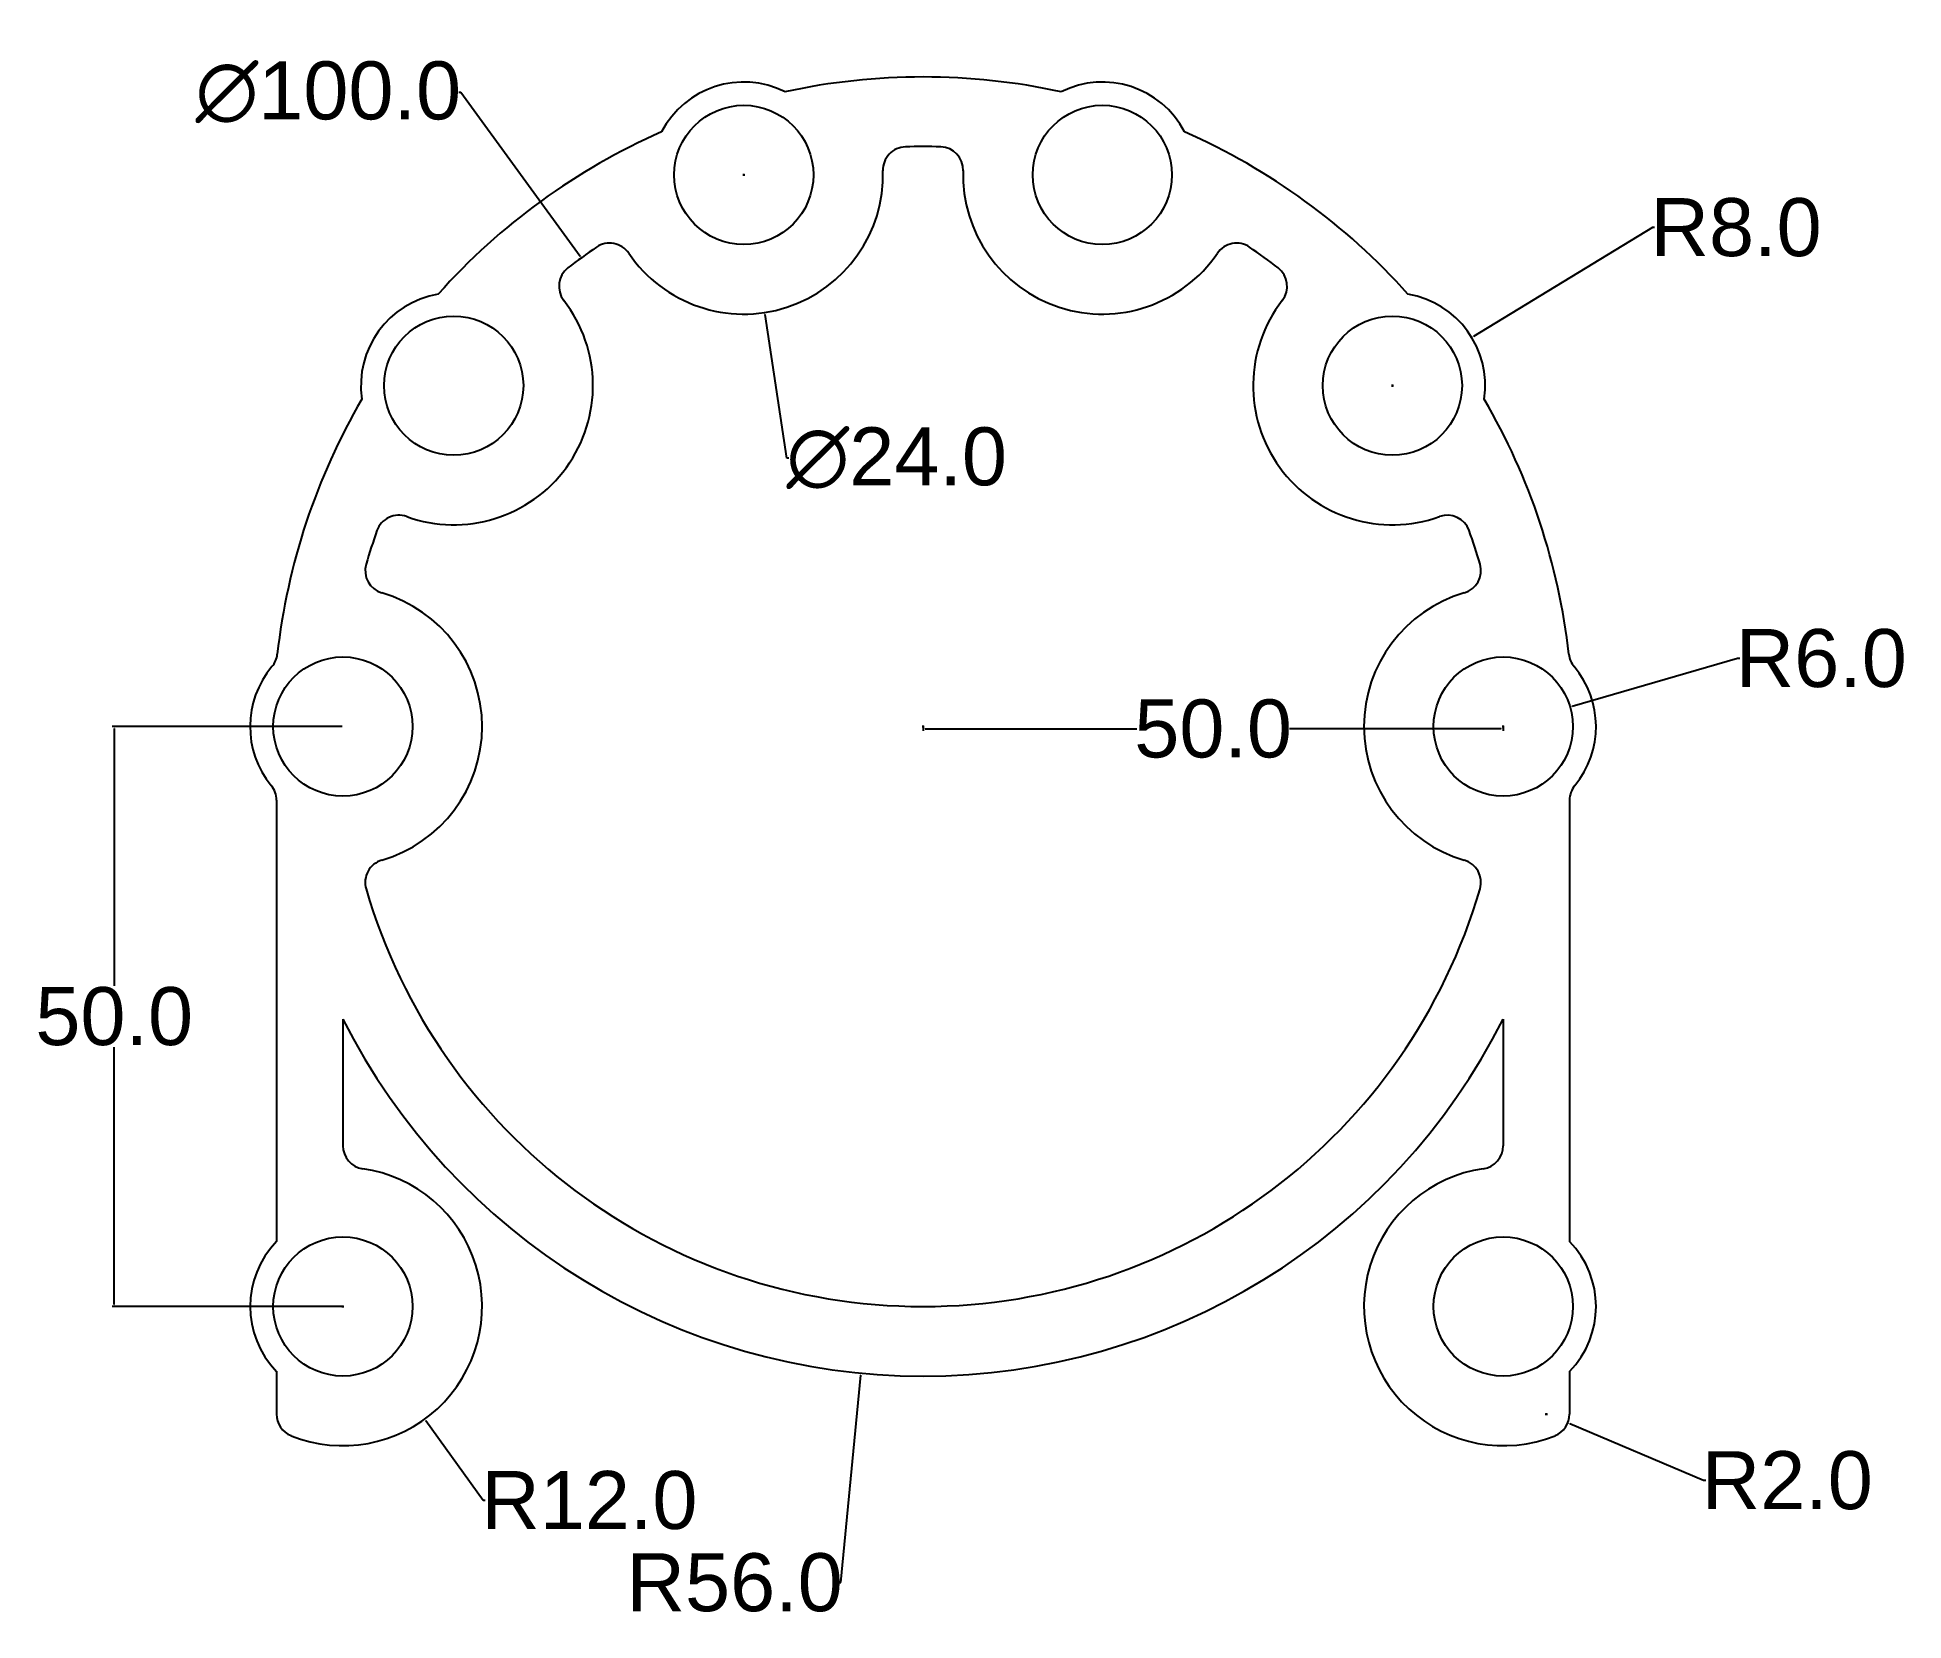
# Model space of a CAD drawing. Header units: inches. Extents: x 70 to 231, y 55 to 192.
import ezdxf

# ---------------------------------------------------------------- set-up
doc = ezdxf.new("R2010")
doc.units = ezdxf.units.IN
doc.header["$MEASUREMENT"] = 0
doc.styles.get("Standard").update_dxf_attribs({"font": 'arial.ttf'})
doc.dimstyles.get("Standard").update_dxf_attribs({"dimtxt": 5, "dimasz": 0.18, "dimexe": 0.18, "dimexo": 0.0625, "dimgap": 0.09, "dimtad": 0, "dimtih": 1, "dimtoh": 1, "dimdec": 1, "dimzin": 0, "dimdsep": 46, "dimtxsty": 'Standard', "dimcen": 0.09, "dimclrt": 2, "dimadec": 0, "dimazin": 0, "dimtfac": 1, "dimtdec": 1, "dimtofl": 0, "dimtmove": 0, "dimatfit": 3, "dimfxl": 1, "dimtolj": 1, "dimtzin": 0, "dimarcsym": 0})

# ---------------------------------------------------------------- blocks, each defined once
blk = doc.blocks.new('*D2')
at = {"color": 0, "lineweight": -2, "transparency": 16777216}
for p, q in [((146.77, 132.38), (146.77, 132.06)), ((146.95, 132.24), (165.19, 132.24)), ((196.59, 132.24), (178.35, 132.24)), ((196.77, 132.38), (196.77, 132.06))]:
    blk.add_line(p, q, dxfattribs=at)
at = {"color": 0, "transparency": 16777216}
for points in [[(146.95, 132.27), (146.95, 132.21), (146.77, 132.24)], [(196.59, 132.27), (196.59, 132.21), (196.77, 132.24)]]:
    blk.add_solid(points, dxfattribs=at)
at = {"layer": 'Defpoints', "color": 0, "transparency": 16777216}
for p in [(146.77, 132.44), (196.77, 132.44), (196.77, 132.24)]:
    blk.add_point(p, dxfattribs=at)
at = {"color": 2, "transparency": 16777216, "insert": (171.77, 132.24), "char_height": 5, "attachment_point": 5}
blk.add_mtext('\\A1;50.0', dxfattribs=at)
blk = doc.blocks.new('*D3')
at = {"color": 0, "lineweight": -2, "transparency": 16777216}
for p, q in [((216.97, 138.31), (202.7, 134.17)), ((217.15, 138.31), (216.97, 138.31)), ((196.68, 132.44), (196.86, 132.44)), ((196.77, 132.35), (196.77, 132.53))]:
    blk.add_line(p, q, dxfattribs=at)
at = {"color": 0, "transparency": 16777216}
blk.add_solid([(202.7, 134.2), (202.71, 134.14), (202.53, 134.12)], dxfattribs=at)
at = {"layer": 'Defpoints', "color": 0, "transparency": 16777216}
for p in [(202.53, 134.12), (196.77, 132.44)]:
    blk.add_point(p, dxfattribs=at)
at = {"color": 2, "transparency": 16777216, "insert": (224.18, 138.31), "char_height": 5, "attachment_point": 5}
blk.add_mtext('\\A1;R6.0', dxfattribs=at)
blk = doc.blocks.new('*D4')
at = {"color": 0, "lineweight": -2, "transparency": 16777216}
for p, q in [((96.68, 82.44), (96.86, 82.44)), ((96.77, 82.35), (96.77, 82.53)), ((108.86, 65.72), (103.91, 72.57)), ((109.04, 65.72), (108.86, 65.72))]:
    blk.add_line(p, q, dxfattribs=at)
at = {"color": 0, "transparency": 16777216}
blk.add_solid([(103.93, 72.59), (103.88, 72.56), (103.8, 72.72)], dxfattribs=at)
at = {"layer": 'Defpoints', "color": 0, "transparency": 16777216}
for p in [(96.77, 82.44), (103.8, 72.72)]:
    blk.add_point(p, dxfattribs=at)
at = {"color": 2, "transparency": 16777216, "insert": (118.01, 65.72), "char_height": 5, "attachment_point": 5}
blk.add_mtext('\\A1;R12.0', dxfattribs=at)
blk = doc.blocks.new('*D5')
at = {"color": 0, "lineweight": -2, "transparency": 16777216}
for p, q in [((209.64, 175.46), (194.21, 166.08)), ((209.82, 175.46), (209.64, 175.46)), ((187.13, 161.83), (187.31, 161.83)), ((187.22, 161.74), (187.22, 161.92))]:
    blk.add_line(p, q, dxfattribs=at)
at = {"color": 0, "transparency": 16777216}
blk.add_solid([(194.2, 166.11), (194.23, 166.06), (194.06, 165.99)], dxfattribs=at)
at = {"layer": 'Defpoints', "color": 0, "transparency": 16777216}
for p in [(194.06, 165.99), (187.22, 161.83)]:
    blk.add_point(p, dxfattribs=at)
at = {"color": 2, "transparency": 16777216, "insert": (216.84, 175.46), "char_height": 5, "attachment_point": 5}
blk.add_mtext('\\A1;R8.0', dxfattribs=at)
blk = doc.blocks.new('*D7')
at = {"color": 0, "lineweight": -2, "transparency": 16777216}
for p, q in [((146.68, 132.44), (146.86, 132.44)), ((146.77, 132.35), (146.77, 132.53)), ((139.68, 58.63), (141.4, 76.52)), ((139.5, 58.63), (139.68, 58.63))]:
    blk.add_line(p, q, dxfattribs=at)
at = {"color": 0, "transparency": 16777216}
blk.add_solid([(141.37, 76.52), (141.43, 76.52), (141.42, 76.7)], dxfattribs=at)
at = {"layer": 'Defpoints', "color": 0, "transparency": 16777216}
for p in [(146.77, 132.44), (141.42, 76.7)]:
    blk.add_point(p, dxfattribs=at)
at = {"color": 2, "transparency": 16777216, "insert": (130.53, 58.63), "char_height": 5, "attachment_point": 5}
blk.add_mtext('\\A1;R56.0', dxfattribs=at)
blk = doc.blocks.new('*D8')
at = {"color": 0, "lineweight": -2, "transparency": 16777216}
for p, q in [((200.4, 73.16), (200.58, 73.16)), ((200.49, 73.07), (200.49, 73.25)), ((214.04, 67.43), (202.5, 72.31)), ((214.22, 67.43), (214.04, 67.43))]:
    blk.add_line(p, q, dxfattribs=at)
at = {"color": 0, "transparency": 16777216}
blk.add_solid([(202.51, 72.34), (202.49, 72.28), (202.33, 72.38)], dxfattribs=at)
at = {"layer": 'Defpoints', "color": 0, "transparency": 16777216}
for p in [(200.49, 73.16), (202.33, 72.38)]:
    blk.add_point(p, dxfattribs=at)
at = {"color": 2, "transparency": 16777216, "insert": (221.25, 67.43), "char_height": 5, "attachment_point": 5}
blk.add_mtext('\\A1;R2.0', dxfattribs=at)
blk = doc.blocks.new('*D9')
at = {"color": 0, "lineweight": -2, "transparency": 16777216}
for p, q in [((96.71, 132.44), (76.88, 132.44)), ((77.06, 132.26), (77.06, 110.09)), ((77.06, 82.62), (77.06, 104.8)), ((96.71, 82.44), (76.88, 82.44))]:
    blk.add_line(p, q, dxfattribs=at)
at = {"color": 0, "transparency": 16777216}
for points in [[(77.03, 132.26), (77.09, 132.26), (77.06, 132.44)], [(77.03, 82.62), (77.09, 82.62), (77.06, 82.44)]]:
    blk.add_solid(points, dxfattribs=at)
at = {"layer": 'Defpoints', "color": 0, "transparency": 16777216}
for p in [(77.06, 132.44), (96.77, 132.44), (96.77, 82.44)]:
    blk.add_point(p, dxfattribs=at)
at = {"color": 2, "transparency": 16777216, "insert": (77.06, 107.44), "char_height": 5, "attachment_point": 5}
blk.add_mtext('\\A1;50.0', dxfattribs=at)
blk = doc.blocks.new('*D10')
at = {"color": 0, "lineweight": -2, "transparency": 16777216}
for p, q in [((106.75, 187.12), (106.93, 187.12)), ((106.93, 187.12), (117.22, 173)), ((146.68, 132.44), (146.86, 132.44)), ((146.77, 132.35), (146.77, 132.53))]:
    blk.add_line(p, q, dxfattribs=at)
at = {"color": 0, "transparency": 16777216}
blk.add_solid([(117.24, 173.02), (117.2, 172.98), (117.33, 172.85)], dxfattribs=at)
at = {"layer": 'Defpoints', "color": 0, "transparency": 16777216}
for p in [(117.33, 172.85), (176.21, 92.03)]:
    blk.add_point(p, dxfattribs=at)
at = {"color": 2, "transparency": 16777216, "insert": (95.51, 187.12), "char_height": 5, "attachment_point": 5}
blk.add_mtext('\\A1;∅100.0', dxfattribs=at)
blk = doc.blocks.new('*D11')
at = {"color": 0, "lineweight": -2, "transparency": 16777216}
for p, q in [((131.23, 180), (131.41, 180)), ((131.32, 179.91), (131.32, 180.09)), ((135.03, 155.57), (133.15, 167.95)), ((135.21, 155.57), (135.03, 155.57))]:
    blk.add_line(p, q, dxfattribs=at)
at = {"color": 0, "transparency": 16777216}
blk.add_solid([(133.18, 167.96), (133.12, 167.95), (133.12, 168.13)], dxfattribs=at)
at = {"layer": 'Defpoints', "color": 0, "transparency": 16777216}
for p in [(129.52, 191.86), (133.12, 168.13)]:
    blk.add_point(p, dxfattribs=at)
at = {"color": 2, "transparency": 16777216, "insert": (144.5, 155.57), "char_height": 5, "attachment_point": 5}
blk.add_mtext('\\A1;∅24.0', dxfattribs=at)

msp = doc.modelspace()

# ---------------------------------------------------------------- linework, layer by layer
for p, q in [((91.05, 126.09), (91.05, 88.04)), ((202.49, 126.09), (202.49, 88.04)), ((96.77, 107.22), (96.77, 96.3)), ((196.77, 107.22), (196.77, 96.3)), ((91.05, 76.85), (91.05, 73.16)), ((202.49, 76.85), (202.49, 73.16))]:
    msp.add_line(p, q)
for centre in [(131.32, 180), (162.22, 180), (106.32, 161.83), (187.22, 161.83), (96.77, 132.44), (196.77, 132.44), (96.77, 82.44), (196.77, 82.44)]:
    msp.add_circle(centre, 6)
for centre, radius, start, end in [((146.77, 132.44), 56, 77.732, 102.268), ((131.32, 180), 8, 63.6432, 152.3568), ((162.22, 180), 8, 27.6432, 116.3568), ((146.77, 132.44), 56, 113.732, 138.268), ((146.77, 132.44), 56, 41.732, 66.268), ((145.31, 180.42), 2, 91.7398, 181.7398), ((146.77, 132.44), 50, 88.2602, 91.7398), ((148.23, 180.42), 2, 358.2602, 88.2602), ((131.32, 180), 12, 214.2602, 1.7398), ((162.22, 180), 12, 178.2602, 325.7398), ((146.77, 132.44), 50, 124.2602, 127.7398), ((119.75, 172.12), 2, 34.2602, 124.2602), ((173.79, 172.12), 2, 55.7398, 145.7398), ((146.77, 132.44), 50, 52.2602, 55.7398), ((117.39, 170.4), 2, 127.7398, 217.7398), ((176.15, 170.4), 2, 322.2602, 52.2602), ((106.32, 161.83), 8, 99.6432, 188.3568), ((106.32, 161.83), 12, 250.2602, 37.7398), ((187.22, 161.83), 12, 142.2602, 289.7398), ((187.22, 161.83), 8, 351.6432, 80.3568), ((146.77, 132.44), 56, 149.732, 173.613), ((146.77, 132.44), 56, 6.387, 30.268), ((101.59, 148.66), 2, 70.2602, 160.2602), ((191.95, 148.66), 2, 19.7398, 109.7398), ((146.77, 132.44), 50, 160.2602, 163.7398), ((146.77, 132.44), 50, 16.2602, 19.7398), ((100.69, 145.88), 2, 163.7398, 253.7398), ((192.85, 145.88), 2, 286.2602, 16.2602), ((96.77, 132.44), 12, 286.2602, 73.7398), ((196.77, 132.44), 12, 106.2602, 253.7398), ((89.13, 138.9), 2, 319.8181, 353.613), ((204.41, 138.9), 2, 186.387, 220.1819), ((96.77, 132.44), 8, 139.8181, 219.4662), ((196.77, 132.44), 8, 320.5338, 40.1819), ((89.05, 126.09), 2, 0, 39.4662), ((204.49, 126.09), 2, 140.5338, 180), ((100.69, 119), 2, 106.2602, 196.2602), ((192.85, 119), 2, 343.7398, 73.7398), ((146.77, 132.44), 50, 196.2602, 343.7398), ((146.77, 132.44), 56, 206.7655, 333.2345), ((98.77, 96.3), 2, 180, 261.7868), ((194.77, 96.3), 2, 278.2132, 0), ((96.77, 82.44), 12, 248.161, 81.7868), ((196.77, 82.44), 12, 98.2132, 291.839), ((96.77, 82.44), 8, 135.6432, 224.3568), ((196.77, 82.44), 8, 315.6432, 44.3568), ((93.05, 73.16), 2, 180, 248.161), ((200.49, 73.16), 2, 291.839, 0)]:
    msp.add_arc(centre, radius, start, end)

# ---------------------------------------------------------------- dimensions: what is measured, and where the dimension line sits
for p1, p2, picture, middle in [((129.52, 191.86), (133.12, 168.13), '*D11', (144.5, 155.57)), ((176.21, 92.03), (117.33, 172.85), '*D10', (95.51, 187.12))]:
    dim = msp.add_diameter_dim_2p(p1=p1, p2=p2, dimstyle='Standard')
    dim.commit()
    dim.dimension.update_dxf_attribs({"geometry": picture, "text_midpoint": middle, "dimtype": 163})
for center, mpoint, picture, middle in [((187.22, 161.83), (194.06, 165.99), '*D5', (216.84, 175.46)), ((196.77, 132.44), (202.53, 134.12), '*D3', (224.18, 138.31)), ((146.77, 132.44), (141.42, 76.7), '*D7', (130.53, 58.63)), ((96.77, 82.44), (103.8, 72.72), '*D4', (118.01, 65.72)), ((200.49, 73.16), (202.33, 72.38), '*D8', (221.25, 67.43))]:
    dim = msp.add_radius_dim(center=center, mpoint=mpoint, dimstyle='Standard')
    dim.commit()
    dim.dimension.update_dxf_attribs({"geometry": picture, "text_midpoint": middle, "dimtype": 164})
dim = msp.add_linear_dim(base=(196.77, 132.24), p1=(146.77, 132.44), p2=(196.77, 132.44), dimstyle='Standard')
dim.commit()
dim.dimension.update_dxf_attribs({"geometry": '*D2', "text_midpoint": (171.77, 132.24), "dimtype": 160})
dim = msp.add_linear_dim(base=(77.06, 132.44), p1=(96.77, 82.44), p2=(96.77, 132.44), angle=90, dimstyle='Standard')
dim.commit()
dim.dimension.update_dxf_attribs({"geometry": '*D9', "text_midpoint": (77.06, 107.44)})

doc.saveas('drawing.dxf')
